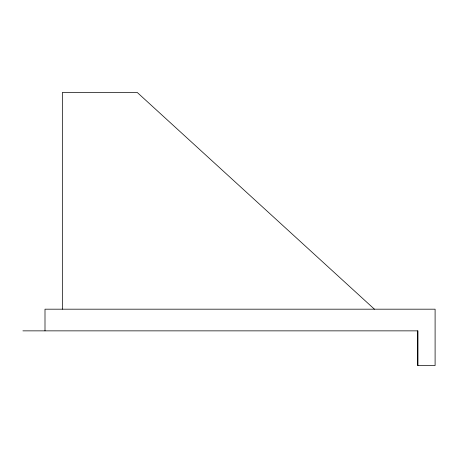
<?xml version="1.0" encoding="UTF-8"?>
<svg xmlns="http://www.w3.org/2000/svg" width="458" height="458" viewBox="0 0 458 458"><rect width="100%" height="100%" fill="white"/><g stroke="black" fill="none" stroke-linecap="round" stroke-linejoin="round"><path stroke-width="0.69" d="M22.9 330.859L417.914 330.859L417.914 365.536M374.421 309.184L137.24 92.464L62.34 92.464L62.34 309.184M417.702 330.859L417.702 365.536L435.1 365.536L435.1 309.184L44.998 309.184L44.998 330.859"/></g></svg>
